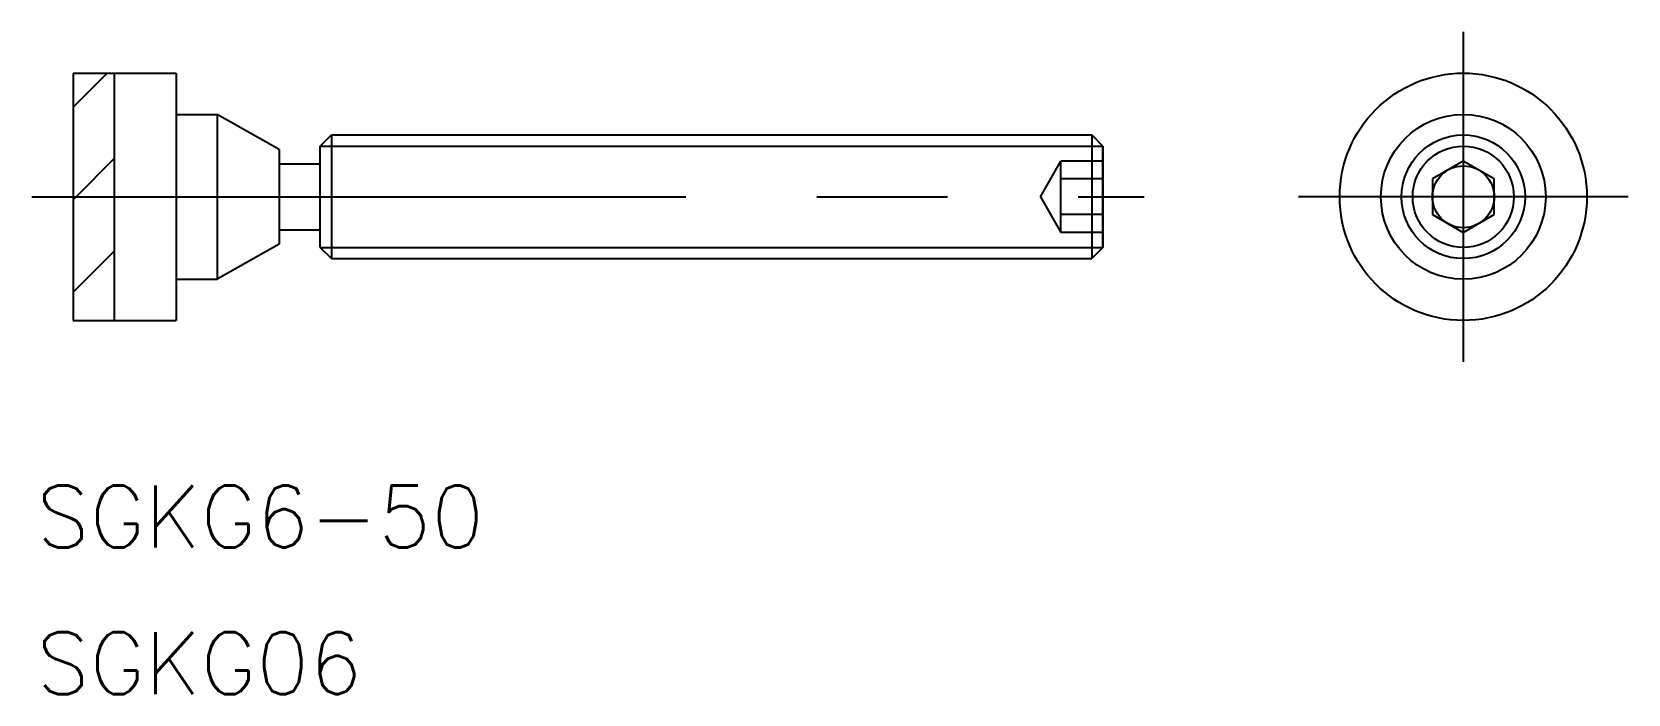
# Model space of a CAD drawing. Extents: x -69.5 to 8, y -24.1 to 8.
import ezdxf

# ---------------------------------------------------------------- set-up
doc = ezdxf.new("R2010")
doc.units = 0
doc.linetypes.add('CENTER', pattern=[50.8, 31.75, -6.35, 6.35, -6.35])
doc.linetypes.add('DASHED', pattern=[19.05, 12.7, -6.35])
doc.layers.get('0').update_dxf_attribs({"linetype": 'CONTINUOUS'})
doc.layers.add('CENTER', color=1, linetype='CENTER')
doc.styles.get("Standard").update_dxf_attribs({"font": 'txt.shx', "height": 3, "bigfont": 'bigfont.shx'})

msp = doc.modelspace()

# ---------------------------------------------------------------- linework, layer by layer
at = {"color": 7, "linetype": 'CONTINUOUS'}
for p, q in [((-67.493, 6), (-67.493, -6)), ((-67.493, 6), (-62.493, 6)), ((-65.493, 6), (-65.493, -6)), ((-62.493, 6), (-62.493, -6)), ((-62.493, 4), (-60.493, 4)), ((-57.493, 2.3), (-60.493, 4)), ((-60.493, 4), (-60.493, -4)), ((-55.491, 2.458), (-54.95, 3)), ((-55.491, -2.458), (-55.491, 2.458)), ((-54.95, 3), (-54.95, -3)), ((-54.95, 3), (-18.034, 3)), ((-18.034, 3), (-18.034, -3)), ((-17.493, 2.458), (-18.034, 3)), ((-17.493, -2.458), (-17.493, 2.458)), ((-17.493, 2.458), (-17.493, -2.458)), ((-57.493, 2.3), (-57.493, -2.3)), ((-57.493, 1.6), (-55.491, 1.6)), ((0, 1.732), (-1.5, 0.866)), ((1.5, 0.866), (0, 1.732)), ((-1.5, 0.866), (-1.5, -0.866)), ((1.5, -0.866), (1.5, 0.866)), ((-1.5, -0.866), (0, -1.732)), ((0, -1.732), (1.5, -0.866)), ((-57.493, -2.3), (-60.493, -4)), ((-57.493, -1.6), (-55.491, -1.6)), ((-55.491, -2.458), (-54.95, -3)), ((-54.95, -3), (-18.034, -3)), ((-17.493, -2.458), (-18.034, -3)), ((-62.493, -4), (-60.493, -4)), ((-67.493, -6), (-62.493, -6))]:
    msp.add_line(p, q, dxfattribs=at)
at = {"color": 3, "linetype": 'CONTINUOUS'}
for p, q in [((-67.493, 4.349), (-65.842, 6)), ((-55.491, 2.458), (-17.493, 2.458)), ((-67.352, 0), (-65.493, 1.859)), ((-67.493, -0.141), (-67.352, 0)), ((-67.493, -4.631), (-65.493, -2.631)), ((-55.491, -2.458), (-17.493, -2.458))]:
    msp.add_line(p, q, dxfattribs=at)
at = {"color": 3, "linetype": 'DASHED'}
for p, q in [((-20.534, 0), (-19.534, 1.732)), ((-19.534, -1.732), (-19.534, 1.732)), ((-17.493, 1.732), (-19.534, 1.732)), ((-17.493, 0.866), (-19.534, 0.866)), ((-20.534, 0), (-19.534, -1.732)), ((-17.493, -0.866), (-19.534, -0.866)), ((-17.493, -1.732), (-19.534, -1.732))]:
    msp.add_line(p, q, dxfattribs=at)
at = {"color": 7, "linetype": 'CONTINUOUS'}
for radius in [6, 4, 3, 1.5]:
    msp.add_circle((0, 0), radius, dxfattribs=at)
at = {"color": 3, "linetype": 'CONTINUOUS'}
msp.add_circle((0, 0), 2.458, dxfattribs=at)
at = {"layer": 'CENTER', "color": 1, "linetype": 'CENTER'}
for p, q in [((0, 8), (0, -8)), ((-69.493, 0), (-15.493, 0)), ((8, 0), (-8, 0))]:
    msp.add_line(p, q, dxfattribs=at)

# ---------------------------------------------------------------- texts
at = {"color": 7, "linetype": 'CONTINUOUS'}
for s, p in [('SGKG6-50', (-69.271, -17.014)), ('SGKG06', (-69.271, -24.128))]:
    msp.add_text(s, height=3, dxfattribs=at).set_placement(p)

doc.saveas('drawing.dxf')
